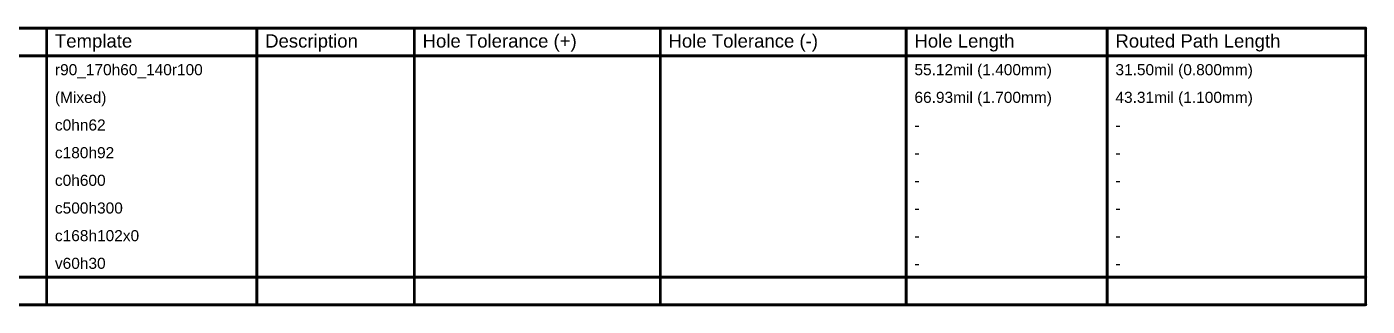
# Model space of a CAD drawing. Header units: inches. Extents: x -60 to 307, y -25 to 134.
# Drawn here: x 122.4 to 307, y 95.2 to 133.7 of the extents above; entities that cross this region are included whole.
import ezdxf

# ---------------------------------------------------------------- set-up
doc = ezdxf.new("R2010")
doc.units = ezdxf.units.IN
doc.layers.add('Drill Drawing', color=1, linetype='Continuous')
doc.styles.add('Arial', font='', dxfattribs={"height": 0.2})
doc.styles.get('Arial').set_extended_font_data('Arial')

msp = doc.modelspace()

# ---------------------------------------------------------------- linework, layer by layer
at = {"layer": 'Drill Drawing'}
for points in [[(-36.79, 133.53, 0.381, 0.381, 0), (306.82, 133.53, 0.381, 0.381, 0)], [(125.14, 95.43, 0.381, 0.381, 0), (125.14, 133.53, 0.381, 0.381, 0)], [(154.09, 95.43, 0.381, 0.381, 0), (154.09, 133.53, 0.381, 0.381, 0)], [(175.77, 95.43, 0.381, 0.381, 0), (175.77, 133.53, 0.381, 0.381, 0)], [(209.65, 95.43, 0.381, 0.381, 0), (209.65, 133.53, 0.381, 0.381, 0)], [(243.52, 95.43, 0.381, 0.381, 0), (243.52, 133.53, 0.381, 0.381, 0)], [(271.2, 95.43, 0.381, 0.381, 0), (271.2, 133.53, 0.381, 0.381, 0)], [(306.82, 95.43, 0.381, 0.381, 0), (306.82, 133.53, 0.381, 0.381, 0)], [(-36.79, 129.72, 0.381, 0.381, 0), (306.82, 129.72, 0.381, 0.381, 0)], [(-36.79, 99.24, 0.381, 0.381, 0), (306.82, 99.24, 0.381, 0.381, 0)], [(-36.79, 95.43, 0.381, 0.381, 0), (306.82, 95.43, 0.381, 0.381, 0)]]:
    msp.add_lwpolyline(points, format="xyseb", dxfattribs=at)
for points in [[(125.04, 133.53, 0.191, 0.191, 1), (125.23, 133.53, 0.191, 0.191, 1)], [(153.99, 133.53, 0.191, 0.191, 1), (154.18, 133.53, 0.191, 0.191, 1)], [(175.68, 133.53, 0.191, 0.191, 1), (175.87, 133.53, 0.191, 0.191, 1)], [(209.55, 133.53, 0.191, 0.191, 1), (209.74, 133.53, 0.191, 0.191, 1)], [(243.42, 133.53, 0.191, 0.191, 1), (243.62, 133.53, 0.191, 0.191, 1)], [(271.1, 133.53, 0.191, 0.191, 1), (271.29, 133.53, 0.191, 0.191, 1)], [(306.73, 133.53, 0.191, 0.191, 1), (306.92, 133.53, 0.191, 0.191, 1)], [(306.73, 133.53, 0.191, 0.191, 1), (306.92, 133.53, 0.191, 0.191, 1)], [(306.73, 129.72, 0.191, 0.191, 1), (306.92, 129.72, 0.191, 0.191, 1)], [(306.73, 99.24, 0.191, 0.191, 1), (306.92, 99.24, 0.191, 0.191, 1)], [(125.04, 95.43, 0.191, 0.191, 1), (125.23, 95.43, 0.191, 0.191, 1)], [(153.99, 95.43, 0.191, 0.191, 1), (154.18, 95.43, 0.191, 0.191, 1)], [(175.68, 95.43, 0.191, 0.191, 1), (175.87, 95.43, 0.191, 0.191, 1)], [(209.55, 95.43, 0.191, 0.191, 1), (209.74, 95.43, 0.191, 0.191, 1)], [(243.42, 95.43, 0.191, 0.191, 1), (243.62, 95.43, 0.191, 0.191, 1)], [(271.1, 95.43, 0.191, 0.191, 1), (271.29, 95.43, 0.191, 0.191, 1)], [(306.73, 95.43, 0.191, 0.191, 1), (306.92, 95.43, 0.191, 0.191, 1)], [(306.73, 95.43, 0.191, 0.191, 1), (306.92, 95.43, 0.191, 0.191, 1)]]:
    msp.add_lwpolyline(points, format="xyseb", close=True, dxfattribs=at)

# ---------------------------------------------------------------- texts
at = {"layer": 'Drill Drawing', "style": 'Arial'}
for s, height, p in [('Template', 1.829, (126.28, 130.86)), ('Description', 1.8288, (155.23, 130.86)), ('Hole Tolerance (+)', 1.8288, (176.92, 130.86)), ('Hole Tolerance (-)', 1.8288, (210.79, 130.86)), ('Hole Length', 1.8288, (244.66, 130.86)), ('Routed Path Length', 1.8288, (272.34, 130.86)), ('r90_170h60_140r100', 1.524, (126.28, 127.05)), ('55.12mil (1.400mm)', 1.524, (244.66, 127.05)), ('31.50mil (0.800mm)', 1.524, (272.34, 127.05)), ('(Mixed)', 1.524, (126.28, 123.24)), ('66.93mil (1.700mm)', 1.524, (244.66, 123.24)), ('43.31mil (1.100mm)', 1.524, (272.34, 123.24)), ('c0hn62', 1.524, (126.28, 119.43)), ('-', 1.52, (244.66, 119.43)), ('-', 1.52, (272.34, 119.43)), ('c180h92', 1.524, (126.28, 115.62)), ('-', 1.52, (244.66, 115.62)), ('-', 1.52, (272.34, 115.62)), ('c0h600', 1.524, (126.28, 111.81)), ('-', 1.52, (244.66, 111.81)), ('-', 1.52, (272.34, 111.81)), ('c500h300', 1.524, (126.28, 108)), ('-', 1.52, (244.66, 108)), ('-', 1.52, (272.34, 108)), ('c168h102x0', 1.524, (126.28, 104.19)), ('-', 1.52, (244.66, 104.19)), ('-', 1.52, (272.34, 104.19)), ('v60h30', 1.524, (126.28, 100.38)), ('-', 1.52, (244.66, 100.38)), ('-', 1.52, (272.34, 100.38))]:
    msp.add_text(s, height=height, dxfattribs=at).set_placement(p)

doc.saveas('drawing.dxf')
